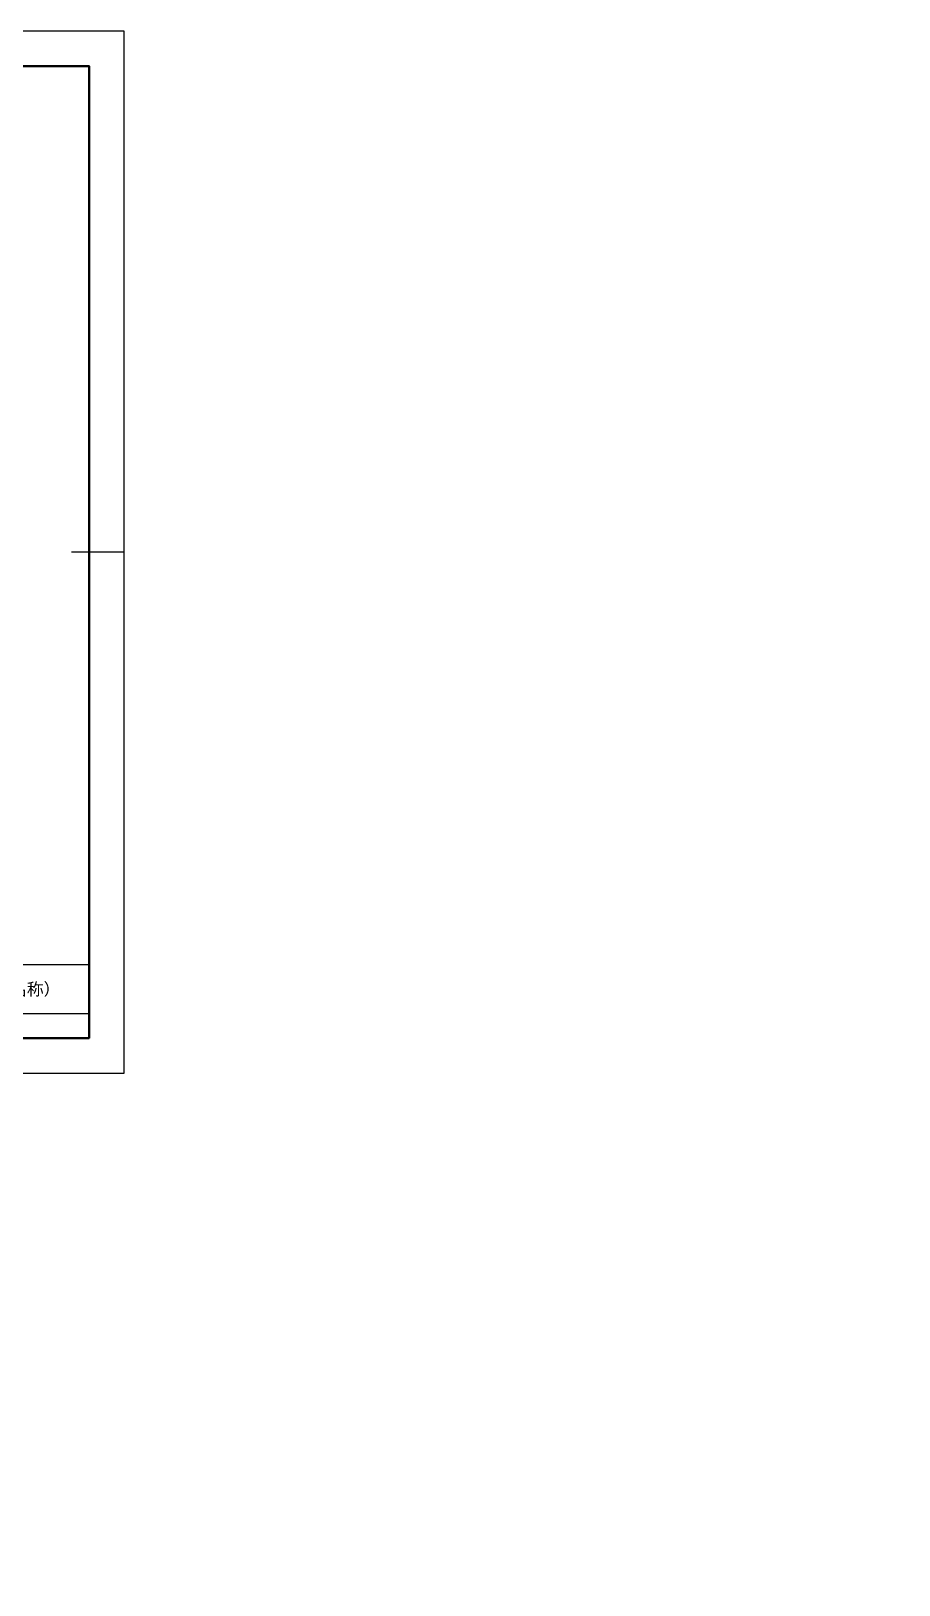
# Model space of a CAD drawing. Header units: millimetres. Extents: x -49 to 835, y -703 to 370.
# Drawn here: x 388.4 to 635.6, y -703 to -260.2 of the extents above; entities that cross this region are included whole.
import ezdxf
from ezdxf.enums import TextEntityAlignment as Align

# ---------------------------------------------------------------- set-up
doc = ezdxf.new("R2010")
doc.units = ezdxf.units.MM
doc.layers.add('02図枠', color=7, linetype='Continuous', lineweight=50)
doc.styles.add('横文字', font='MS Gothic.ttf', dxfattribs={"height": 3.5})

msp = doc.modelspace()

# ---------------------------------------------------------------- linework, layer by layer
for p, q in [((414.889, -408.66), (399.889, -408.66)), ((304.889, -526.16), (404.889, -526.16)), ((304.889, -540.16), (404.889, -540.16))]:
    msp.add_line(p, q)
msp.add_lwpolyline([(-5.111, -557.16), (414.889, -557.16), (414.889, -260.16), (-5.111, -260.16)], close=True)
at = {"layer": '02図枠'}
msp.add_lwpolyline([(4.889, -547.16), (404.889, -547.16), (404.889, -270.16), (4.889, -270.16)], close=True, dxfattribs=at)

# ---------------------------------------------------------------- texts
at = {"style": '横文字'}
msp.add_attdef('図名（名称）', text='○○○○', height=3.5, dxfattribs=at).set_placement((382.389, -533.16), align=Align.MIDDLE)

doc.saveas('drawing.dxf')
